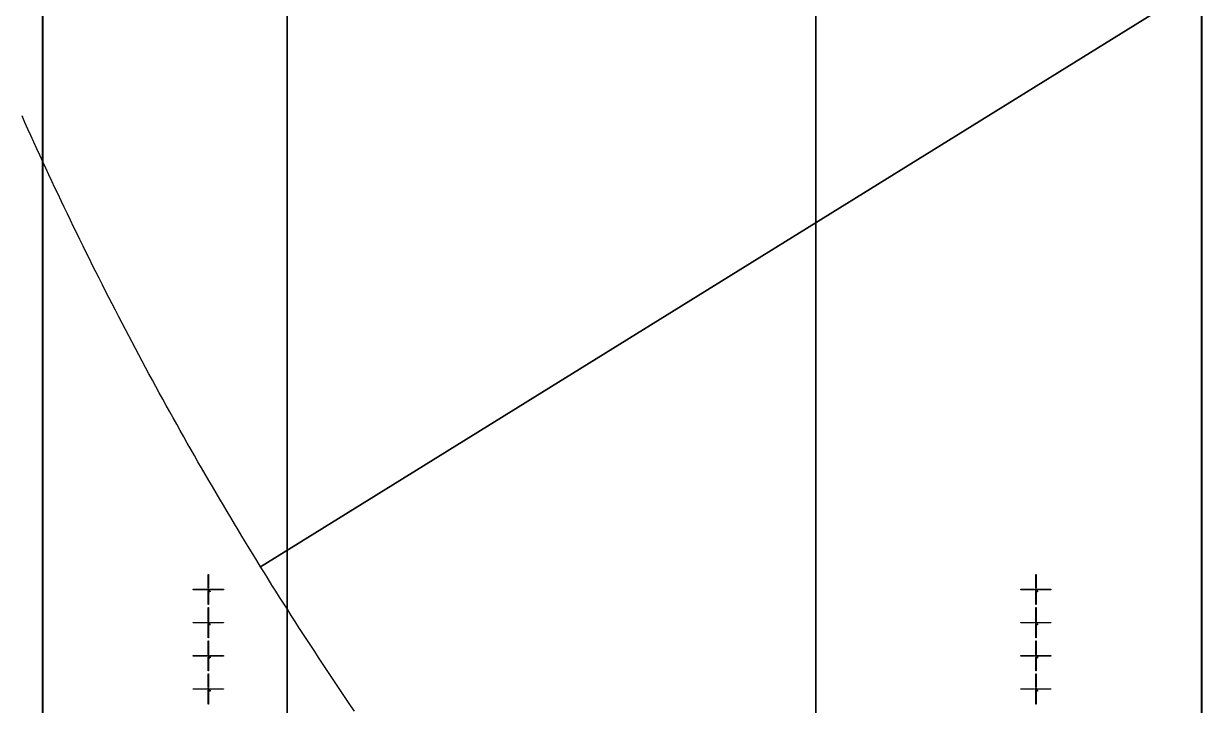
# Model space of a CAD drawing. Extents: x -25400 to 25400, y -24113 to 25400.
# Drawn here: x -20903 to -13809, y -12893 to -8776 of the extents above; entities that cross this region are included whole.
import ezdxf

# ---------------------------------------------------------------- set-up
doc = ezdxf.new("R2010")
doc.units = 0
for name, color, linetype in [('L0D0', 2, 'CONTINUOUS'), ('L1D0', 3, 'CONTINUOUS'), ('L3D0', 4, 'CONTINUOUS')]:
    doc.layers.add(name, color=color, linetype=linetype)

msp = doc.modelspace()

# ---------------------------------------------------------------- linework, layer by layer
at = {"layer": 'L0D0'}
for points in [[(-20791, 14017), (-20791, 7015.85), (-19309.859, 7015.85), (-19309.859, -16501.193)], [(-16115.797, -19632.653), (-16115.797, 7015.85), (-13818, 7015.85), (-13818, 14017)], [(-19309.859, -16501.193), (-19309.859, 7015.85), (-16115.797, 7015.85), (-16115.797, -19632.653)], [(0, 0), (-19469.972, -12055.297), (-19492.787, -12018.372), (-19515.531, -11981.404), (-19538.205, -11944.393), (-19560.809, -11907.339), (-19583.343, -11870.243), (-19605.807, -11833.104), (-19628.2, -11795.922), (-19650.522, -11758.698), (-19672.774, -11721.432), (-19694.955, -11684.123), (-19717.066, -11646.773), (-19739.105, -11609.381), (-19761.074, -11571.947), (-19782.972, -11534.471), (-19804.798, -11496.954), (-19826.554, -11459.396), (-19848.238, -11421.797), (-19869.851, -11384.156), (-19891.393, -11346.475), (-19912.863, -11308.753), (-19934.262, -11270.99), (-19955.589, -11233.187), (-19976.844, -11195.343), (-19998.027, -11157.459), (-20019.139, -11119.535), (-20040.179, -11081.572), (-20061.147, -11043.568), (-20082.042, -11005.525), (-20102.866, -10967.442), (-20123.617, -10929.32), (-20144.296, -10891.158), (-20164.903, -10852.957), (-20185.437, -10814.718), (-20205.899, -10776.439), (-20226.288, -10738.122), (-20246.605, -10699.766), (-20266.848, -10661.372), (-20287.019, -10622.94), (-20307.117, -10584.469), (-20327.143, -10545.96), (-20347.095, -10507.414), (-20366.974, -10468.829), (-20386.779, -10430.207), (-20406.512, -10391.548), (-20426.171, -10352.851), (-20445.757, -10314.117), (-20465.27, -10275.346), (-20484.708, -10236.538), (-20504.074, -10197.694), (-20523.365, -10158.812), (-20542.583, -10119.895), (-20561.728, -10080.94), (-20580.798, -10041.95), (-20599.794, -10002.924), (-20618.716, -9963.861), (-20637.565, -9924.763), (-20656.339, -9885.629), (-20675.039, -9846.46), (-20693.664, -9807.255), (-20712.216, -9768.015), (-20730.693, -9728.74), (-20749.095, -9689.43), (-20767.423, -9650.085), (-20785.676, -9610.706), (-20803.855, -9571.292), (-20821.959, -9531.844), (-20839.988, -9492.361), (-20857.942, -9452.844), (-20875.821, -9413.293), (-20893.625, -9373.709), (-20911.355, -9334.091)], [(-18901.636, -12928.192), (-18926.106, -12892.344), (-18950.508, -12856.448), (-18974.841, -12820.507), (-18999.107, -12784.519), (-19023.304, -12748.486), (-19047.434, -12712.406), (-19071.494, -12676.281), (-19095.486, -12640.111), (-19119.41, -12603.895), (-19143.265, -12567.634), (-19167.051, -12531.328), (-19190.768, -12494.976), (-19214.416, -12458.58), (-19237.995, -12422.139), (-19261.505, -12385.653), (-19284.946, -12349.123), (-19308.318, -12312.549), (-19331.62, -12275.93), (-19354.853, -12239.267), (-19378.016, -12202.561), (-19401.11, -12165.81), (-19424.134, -12129.016), (-19447.088, -12092.178), (-19469.972, -12055.297), (0, 0)]]:
    msp.add_lwpolyline(points, dxfattribs=at)
at = {"layer": 'L1D0'}
for points in [[(-19786.75, -12185.15), (-19786.75, -12102.15), (-19784.25, -12102.15), (-19784.25, -12185.15)], [(-14786.75, -12185.15), (-14786.75, -12102.15), (-14784.25, -12102.15), (-14784.25, -12185.15)], [(-19876.5, -12194.4), (-19876.5, -12191.9), (-19793.5, -12191.9), (-19793.5, -12194.4)], [(-19785.7, -12198.15), (-19785.7, -12193.35), (-19790.5, -12193.35), (-19790.5, -12192.95), (-19785.7, -12192.95), (-19785.7, -12188.15), (-19785.3, -12188.15), (-19785.3, -12192.95), (-19780.5, -12192.95), (-19780.5, -12193.35), (-19785.3, -12193.35), (-19785.3, -12198.15)], [(-19779.5, -12203.706), (-19779.5, -12200.15), (-19775.056, -12200.15), (-19775.056, -12201.039), (-19778.611, -12201.039), (-19778.611, -12202.817), (-19775.944, -12202.817), (-19775.944, -12203.706)], [(-19777.5, -12194.4), (-19777.5, -12191.9), (-19694.5, -12191.9), (-19694.5, -12194.4)], [(-14876.5, -12194.4), (-14876.5, -12191.9), (-14793.5, -12191.9), (-14793.5, -12194.4)], [(-14785.7, -12198.15), (-14785.7, -12193.35), (-14790.5, -12193.35), (-14790.5, -12192.95), (-14785.7, -12192.95), (-14785.7, -12188.15), (-14785.3, -12188.15), (-14785.3, -12192.95), (-14780.5, -12192.95), (-14780.5, -12193.35), (-14785.3, -12193.35), (-14785.3, -12198.15)], [(-14779.5, -12203.706), (-14779.5, -12200.15), (-14775.056, -12200.15), (-14775.056, -12201.039), (-14778.611, -12201.039), (-14778.611, -12202.817), (-14775.944, -12202.817), (-14775.944, -12203.706)], [(-14777.5, -12194.4), (-14777.5, -12191.9), (-14694.5, -12191.9), (-14694.5, -12194.4)], [(-19786.75, -12284.15), (-19786.75, -12201.15), (-19784.25, -12201.15), (-19784.25, -12284.15)], [(-19779.5, -12206.372), (-19779.5, -12205.483), (-19775.944, -12205.483), (-19775.944, -12206.372)], [(-19775.944, -12205.483), (-19775.944, -12203.706), (-19775.056, -12203.706), (-19775.056, -12205.483)], [(-14786.75, -12284.15), (-14786.75, -12201.15), (-14784.25, -12201.15), (-14784.25, -12284.15)], [(-14779.5, -12206.372), (-14779.5, -12205.483), (-14775.944, -12205.483), (-14775.944, -12206.372)], [(-14775.944, -12205.483), (-14775.944, -12203.706), (-14775.056, -12203.706), (-14775.056, -12205.483)], [(-19786.75, -12385.15), (-19786.75, -12302.15), (-19784.25, -12302.15), (-19784.25, -12385.15)], [(-14786.75, -12385.15), (-14786.75, -12302.15), (-14784.25, -12302.15), (-14784.25, -12385.15)], [(-19876.5, -12394.4), (-19876.5, -12391.9), (-19793.5, -12391.9), (-19793.5, -12394.4)], [(-19785.7, -12398.15), (-19785.7, -12393.35), (-19790.5, -12393.35), (-19790.5, -12392.95), (-19785.7, -12392.95), (-19785.7, -12388.15), (-19785.3, -12388.15), (-19785.3, -12392.95), (-19780.5, -12392.95), (-19780.5, -12393.35), (-19785.3, -12393.35), (-19785.3, -12398.15)], [(-19786.75, -12484.15), (-19786.75, -12401.15), (-19784.25, -12401.15), (-19784.25, -12484.15)], [(-19776.833, -12406.372), (-19776.833, -12404.594), (-19779.5, -12404.594), (-19779.5, -12402.817), (-19778.611, -12402.817), (-19778.611, -12403.706), (-19776.833, -12403.706), (-19776.833, -12401.039), (-19777.722, -12401.039), (-19777.722, -12400.15), (-19775.944, -12400.15), (-19775.944, -12403.706), (-19775.056, -12403.706), (-19775.056, -12404.594), (-19775.944, -12404.594), (-19775.944, -12406.372)], [(-19778.611, -12402.817), (-19778.611, -12401.039), (-19777.722, -12401.039), (-19777.722, -12402.817)], [(-19777.5, -12394.4), (-19777.5, -12391.9), (-19694.5, -12391.9), (-19694.5, -12394.4)], [(-14876.5, -12394.4), (-14876.5, -12391.9), (-14793.5, -12391.9), (-14793.5, -12394.4)], [(-14785.7, -12398.15), (-14785.7, -12393.35), (-14790.5, -12393.35), (-14790.5, -12392.95), (-14785.7, -12392.95), (-14785.7, -12388.15), (-14785.3, -12388.15), (-14785.3, -12392.95), (-14780.5, -12392.95), (-14780.5, -12393.35), (-14785.3, -12393.35), (-14785.3, -12398.15)], [(-14786.75, -12484.15), (-14786.75, -12401.15), (-14784.25, -12401.15), (-14784.25, -12484.15)], [(-14776.833, -12406.372), (-14776.833, -12404.594), (-14779.5, -12404.594), (-14779.5, -12402.817), (-14778.611, -12402.817), (-14778.611, -12403.706), (-14776.833, -12403.706), (-14776.833, -12401.039), (-14777.722, -12401.039), (-14777.722, -12400.15), (-14775.944, -12400.15), (-14775.944, -12403.706), (-14775.056, -12403.706), (-14775.056, -12404.594), (-14775.944, -12404.594), (-14775.944, -12406.372)], [(-14778.611, -12402.817), (-14778.611, -12401.039), (-14777.722, -12401.039), (-14777.722, -12402.817)], [(-14777.5, -12394.4), (-14777.5, -12391.9), (-14694.5, -12391.9), (-14694.5, -12394.4)], [(-19786.75, -12585.15), (-19786.75, -12502.15), (-19784.25, -12502.15), (-19784.25, -12585.15)], [(-14786.75, -12585.15), (-14786.75, -12502.15), (-14784.25, -12502.15), (-14784.25, -12585.15)], [(-19876.5, -12594.4), (-19876.5, -12591.9), (-19793.5, -12591.9), (-19793.5, -12594.4)], [(-19785.7, -12598.15), (-19785.7, -12593.35), (-19790.5, -12593.35), (-19790.5, -12592.95), (-19785.7, -12592.95), (-19785.7, -12588.15), (-19785.3, -12588.15), (-19785.3, -12592.95), (-19780.5, -12592.95), (-19780.5, -12593.35), (-19785.3, -12593.35), (-19785.3, -12598.15)], [(-19786.75, -12684.15), (-19786.75, -12601.15), (-19784.25, -12601.15), (-19784.25, -12684.15)], [(-19779.5, -12601.039), (-19779.5, -12600.15), (-19775.944, -12600.15), (-19775.944, -12601.039)], [(-19779.5, -12606.372), (-19779.5, -12605.483), (-19775.944, -12605.483), (-19775.944, -12606.372)], [(-19778.611, -12603.706), (-19778.611, -12602.817), (-19775.944, -12602.817), (-19775.944, -12603.706)], [(-19777.5, -12594.4), (-19777.5, -12591.9), (-19694.5, -12591.9), (-19694.5, -12594.4)], [(-19775.944, -12602.817), (-19775.944, -12601.039), (-19775.056, -12601.039), (-19775.056, -12602.817)], [(-19775.944, -12605.483), (-19775.944, -12603.706), (-19775.056, -12603.706), (-19775.056, -12605.483)], [(-14876.5, -12594.4), (-14876.5, -12591.9), (-14793.5, -12591.9), (-14793.5, -12594.4)], [(-14785.7, -12598.15), (-14785.7, -12593.35), (-14790.5, -12593.35), (-14790.5, -12592.95), (-14785.7, -12592.95), (-14785.7, -12588.15), (-14785.3, -12588.15), (-14785.3, -12592.95), (-14780.5, -12592.95), (-14780.5, -12593.35), (-14785.3, -12593.35), (-14785.3, -12598.15)], [(-14786.75, -12684.15), (-14786.75, -12601.15), (-14784.25, -12601.15), (-14784.25, -12684.15)], [(-14779.5, -12601.039), (-14779.5, -12600.15), (-14775.944, -12600.15), (-14775.944, -12601.039)], [(-14779.5, -12606.372), (-14779.5, -12605.483), (-14775.944, -12605.483), (-14775.944, -12606.372)], [(-14778.611, -12603.706), (-14778.611, -12602.817), (-14775.944, -12602.817), (-14775.944, -12603.706)], [(-14777.5, -12594.4), (-14777.5, -12591.9), (-14694.5, -12591.9), (-14694.5, -12594.4)], [(-14775.944, -12602.817), (-14775.944, -12601.039), (-14775.056, -12601.039), (-14775.056, -12602.817)], [(-14775.944, -12605.483), (-14775.944, -12603.706), (-14775.056, -12603.706), (-14775.056, -12605.483)], [(-19786.75, -12785.15), (-19786.75, -12702.15), (-19784.25, -12702.15), (-19784.25, -12785.15)], [(-14786.75, -12785.15), (-14786.75, -12702.15), (-14784.25, -12702.15), (-14784.25, -12785.15)], [(-19876.5, -12794.4), (-19876.5, -12791.9), (-19793.5, -12791.9), (-19793.5, -12794.4)], [(-19785.7, -12798.15), (-19785.7, -12793.35), (-19790.5, -12793.35), (-19790.5, -12792.95), (-19785.7, -12792.95), (-19785.7, -12788.15), (-19785.3, -12788.15), (-19785.3, -12792.95), (-19780.5, -12792.95), (-19780.5, -12793.35), (-19785.3, -12793.35), (-19785.3, -12798.15)], [(-19786.75, -12884.15), (-19786.75, -12801.15), (-19784.25, -12801.15), (-19784.25, -12884.15)], [(-19779.5, -12801.928), (-19779.5, -12801.039), (-19778.611, -12801.039), (-19778.611, -12801.928)], [(-19779.5, -12806.372), (-19779.5, -12804.594), (-19778.611, -12804.594), (-19778.611, -12805.483), (-19775.056, -12805.483), (-19775.056, -12806.372)], [(-19778.611, -12801.039), (-19778.611, -12800.15), (-19775.944, -12800.15), (-19775.944, -12801.039)], [(-19778.611, -12804.594), (-19778.611, -12803.706), (-19776.833, -12803.706), (-19776.833, -12804.594)], [(-19777.5, -12794.4), (-19777.5, -12791.9), (-19694.5, -12791.9), (-19694.5, -12794.4)], [(-19776.833, -12803.706), (-19776.833, -12802.817), (-19775.944, -12802.817), (-19775.944, -12803.706)], [(-19775.944, -12802.817), (-19775.944, -12801.039), (-19775.056, -12801.039), (-19775.056, -12802.817)], [(-14876.5, -12794.4), (-14876.5, -12791.9), (-14793.5, -12791.9), (-14793.5, -12794.4)], [(-14785.7, -12798.15), (-14785.7, -12793.35), (-14790.5, -12793.35), (-14790.5, -12792.95), (-14785.7, -12792.95), (-14785.7, -12788.15), (-14785.3, -12788.15), (-14785.3, -12792.95), (-14780.5, -12792.95), (-14780.5, -12793.35), (-14785.3, -12793.35), (-14785.3, -12798.15)], [(-14786.75, -12884.15), (-14786.75, -12801.15), (-14784.25, -12801.15), (-14784.25, -12884.15)], [(-14779.5, -12801.928), (-14779.5, -12801.039), (-14778.611, -12801.039), (-14778.611, -12801.928)], [(-14779.5, -12806.372), (-14779.5, -12804.594), (-14778.611, -12804.594), (-14778.611, -12805.483), (-14775.056, -12805.483), (-14775.056, -12806.372)], [(-14778.611, -12801.039), (-14778.611, -12800.15), (-14775.944, -12800.15), (-14775.944, -12801.039)], [(-14778.611, -12804.594), (-14778.611, -12803.706), (-14776.833, -12803.706), (-14776.833, -12804.594)], [(-14777.5, -12794.4), (-14777.5, -12791.9), (-14694.5, -12791.9), (-14694.5, -12794.4)], [(-14776.833, -12803.706), (-14776.833, -12802.817), (-14775.944, -12802.817), (-14775.944, -12803.706)], [(-14775.944, -12802.817), (-14775.944, -12801.039), (-14775.056, -12801.039), (-14775.056, -12802.817)]]:
    msp.add_lwpolyline(points, close=True, dxfattribs=at)
at = {"layer": 'L3D0'}
msp.add_lwpolyline([(220.5, -6993.15), (-6779.5, -6993.15), (-6779.5, -13993.15), (-6782.5, -13993.15), (-6782.5, -6993.15), (-13782.5, -6993.15), (-13782.5, -13993.15), (-13785.5, -13993.15), (-13785.5, -6993.15), (-20785.5, -6993.15), (-20785.5, -13993.15), (-20788.5, -13993.15), (-20788.5, -6990.15), (21229.5, -6990.15)], dxfattribs=at)

doc.saveas('drawing.dxf')
